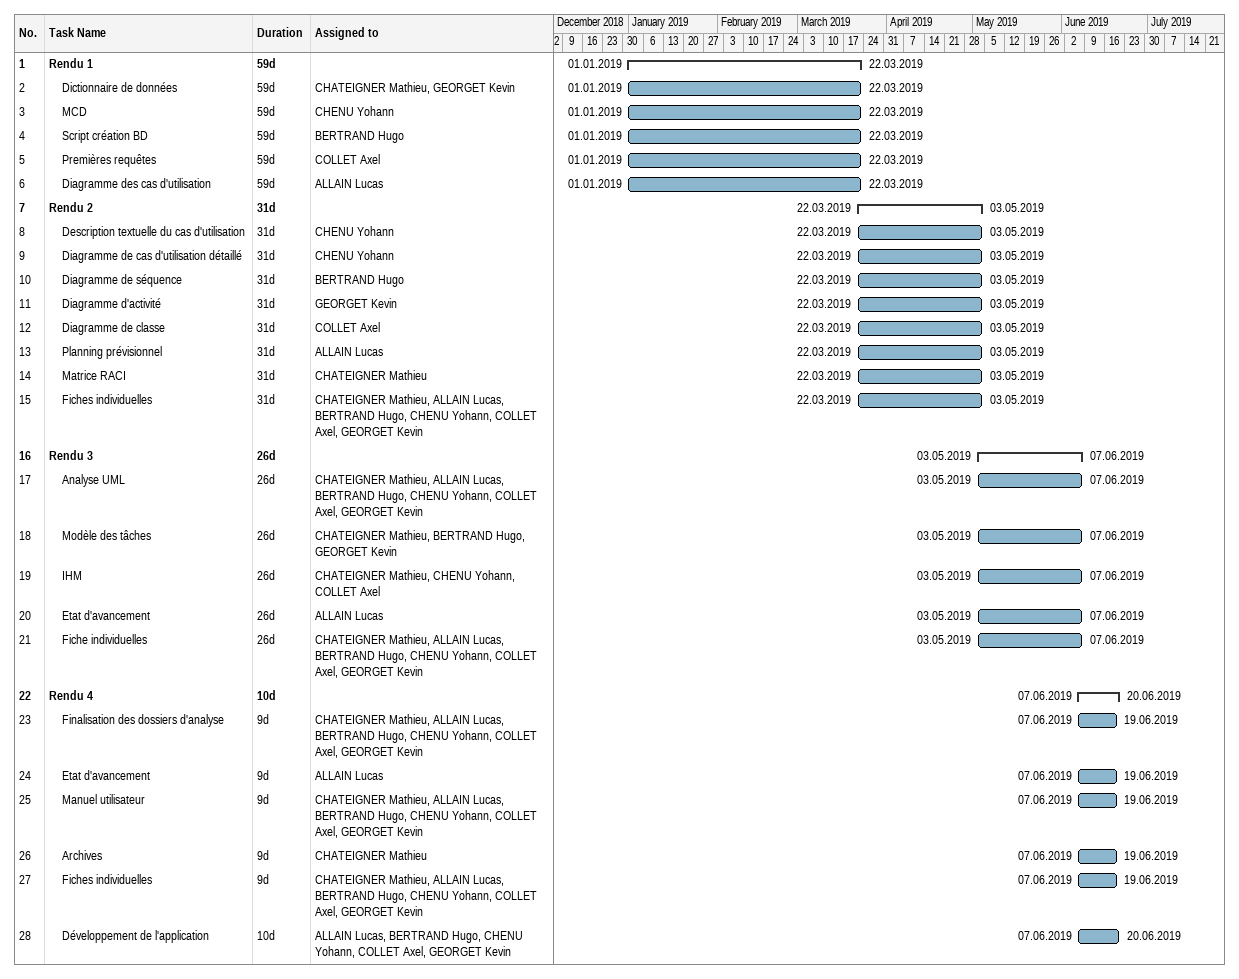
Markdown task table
| ID | Level | Task | Duration | Start | Finish | Resources |
|---|---|---|---|---|---|---|
| 1 | 1 | **Rendu 1** | 59d | 2019-01-01 | 2019-03-22 |  |
| 2 | 2 | Dictionnaire de données | 59d | 2019-01-01 | 2019-03-22 | CHATEIGNER Mathieu, GEORGET Kevin |
| 3 | 2 | MCD | 59d | 2019-01-01 | 2019-03-22 | CHENU Yohann |
| 4 | 2 | Script création BD | 59d | 2019-01-01 | 2019-03-22 | BERTRAND Hugo |
| 5 | 2 | Premières requêtes | 59d | 2019-01-01 | 2019-03-22 | COLLET Axel |
| 6 | 2 | Diagramme des cas d'utilisation | 59d | 2019-01-01 | 2019-03-22 | ALLAIN Lucas |
| 7 | 1 | **Rendu 2** | 31d | 2019-03-22 | 2019-05-03 |  |
| 8 | 2 | Description textuelle du cas d'utilisation | 31d | 2019-03-22 | 2019-05-03 | CHENU Yohann |
| 9 | 2 | Diagramme de cas d'utilisation détaillé | 31d | 2019-03-22 | 2019-05-03 | CHENU Yohann |
| 10 | 2 | Diagramme de séquence | 31d | 2019-03-22 | 2019-05-03 | BERTRAND Hugo |
| 11 | 2 | Diagramme d'activité | 31d | 2019-03-22 | 2019-05-03 | GEORGET Kevin |
| 12 | 2 | Diagramme de classe | 31d | 2019-03-22 | 2019-05-03 | COLLET Axel |
| 13 | 2 | Planning prévisionnel | 31d | 2019-03-22 | 2019-05-03 | ALLAIN Lucas |
| 14 | 2 | Matrice RACI | 31d | 2019-03-22 | 2019-05-03 | CHATEIGNER Mathieu |
| 15 | 2 | Fiches individuelles | 31d | 2019-03-22 | 2019-05-03 | CHATEIGNER Mathieu, ALLAIN Lucas, BERTRAND Hugo, CHENU Yohann, COLLET Axel, GEORGET Kevin |
| 16 | 1 | **Rendu 3** | 26d | 2019-05-03 | 2019-06-07 |  |
| 17 | 2 | Analyse UML | 26d | 2019-05-03 | 2019-06-07 | CHATEIGNER Mathieu, ALLAIN Lucas, BERTRAND Hugo, CHENU Yohann, COLLET Axel, GEORGET Kevin |
| 18 | 2 | Modèle des tâches | 26d | 2019-05-03 | 2019-06-07 | CHATEIGNER Mathieu, BERTRAND Hugo, GEORGET Kevin |
| 19 | 2 | IHM | 26d | 2019-05-03 | 2019-06-07 | CHATEIGNER Mathieu, CHENU Yohann, COLLET Axel |
| 20 | 2 | Etat d'avancement | 26d | 2019-05-03 | 2019-06-07 | ALLAIN Lucas |
| 21 | 2 | Fiche individuelles | 26d | 2019-05-03 | 2019-06-07 | CHATEIGNER Mathieu, ALLAIN Lucas, BERTRAND Hugo, CHENU Yohann, COLLET Axel, GEORGET Kevin |
| 22 | 1 | **Rendu 4** | 10d | 2019-06-07 | 2019-06-20 |  |
| 23 | 2 | Finalisation des dossiers d'analyse | 9d | 2019-06-07 | 2019-06-19 | CHATEIGNER Mathieu, ALLAIN Lucas, BERTRAND Hugo, CHENU Yohann, COLLET Axel, GEORGET Kevin |
| 24 | 2 | Etat d'avancement | 9d | 2019-06-07 | 2019-06-19 | ALLAIN Lucas |
| 25 | 2 | Manuel utilisateur | 9d | 2019-06-07 | 2019-06-19 | CHATEIGNER Mathieu, ALLAIN Lucas, BERTRAND Hugo, CHENU Yohann, COLLET Axel, GEORGET Kevin |
| 26 | 2 | Archives | 9d | 2019-06-07 | 2019-06-19 | CHATEIGNER Mathieu |
| 27 | 2 | Fiches individuelles | 9d | 2019-06-07 | 2019-06-19 | CHATEIGNER Mathieu, ALLAIN Lucas, BERTRAND Hugo, CHENU Yohann, COLLET Axel, GEORGET Kevin |
| 28 | 2 | Développement de l'application | 10d | 2019-06-07 | 2019-06-20 | ALLAIN Lucas, BERTRAND Hugo, CHENU Yohann, COLLET Axel, GEORGET Kevin |
